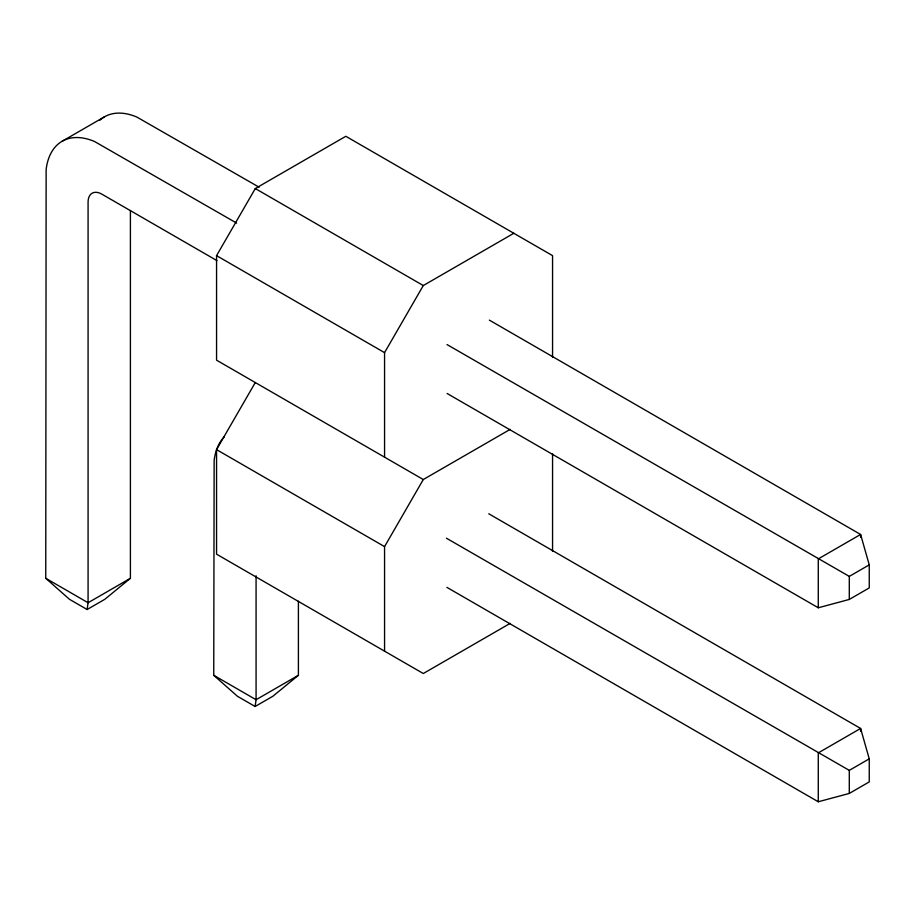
<?xml version="1.0" encoding="UTF-8"?>
<svg xmlns="http://www.w3.org/2000/svg" width="915" height="915" viewBox="0 0 915 915"><rect width="100%" height="100%" fill="white"/><g stroke="black" fill="none" stroke-linecap="round" stroke-linejoin="round"><path stroke-width="1.37" d="M236.653 223.1L94.565 141.516A79.548 45.922 60 0 0 46.139 169.481L45.75 578.291L69.46 599.302L87.131 609.504L88.08 602.733L88.08 202.169A19.558 11.289 60 0 1 101.908 194.186L216.969 260.626M224.404 436.684A79.548 45.922 60 0 0 214.144 460.462L213.744 675.293L237.454 696.292L255.125 706.494L256.074 699.723L256.074 575.787M510.158 429.387L423.29 479.529L216.558 360.178L216.558 255.64L255.296 188.547L345.824 136.289L552.557 255.64L552.557 357.353M510.158 623.378L423.29 673.52L216.558 554.17L216.558 449.631L255.296 382.539M384.563 457.168L384.563 352.641L423.29 285.549L513.818 233.279M384.563 651.16L384.563 546.621L423.29 479.529M130.41 210.519L130.41 578.291L104.813 599.302L87.131 609.504M298.404 601.201L298.404 675.293L272.807 696.292L255.125 706.494M62.129 141.265L104.459 116.823M130.41 578.291L88.08 602.733L45.75 578.291M298.404 675.293L256.074 699.723L213.744 675.293M447.023 344.566L849.292 576.393L869.25 564.864L860.603 534.463L489.353 320.124M447.103 393.484L818.273 607.777L849.292 599.439L869.25 587.91L869.25 564.864M446.417 538.203L849.292 770.373L869.25 758.855L860.603 728.454L488.747 513.761M446.92 587.373L818.273 801.769L849.292 793.431L869.25 781.902L869.25 758.855M259.174 187.232L136.895 117.086A79.548 45.922 60 0 0 99.609 120.414M255.296 188.547L423.29 285.549M216.558 255.64L384.563 352.641M216.558 449.631L384.563 546.621M860.603 537.254L860.603 534.463L818.273 558.905L818.273 607.777M860.603 731.245L860.603 728.454L818.273 752.896L818.273 801.769M849.292 576.393L849.292 599.439M849.292 770.373L849.292 793.431M552.557 453.874L552.557 551.345"/></g></svg>
